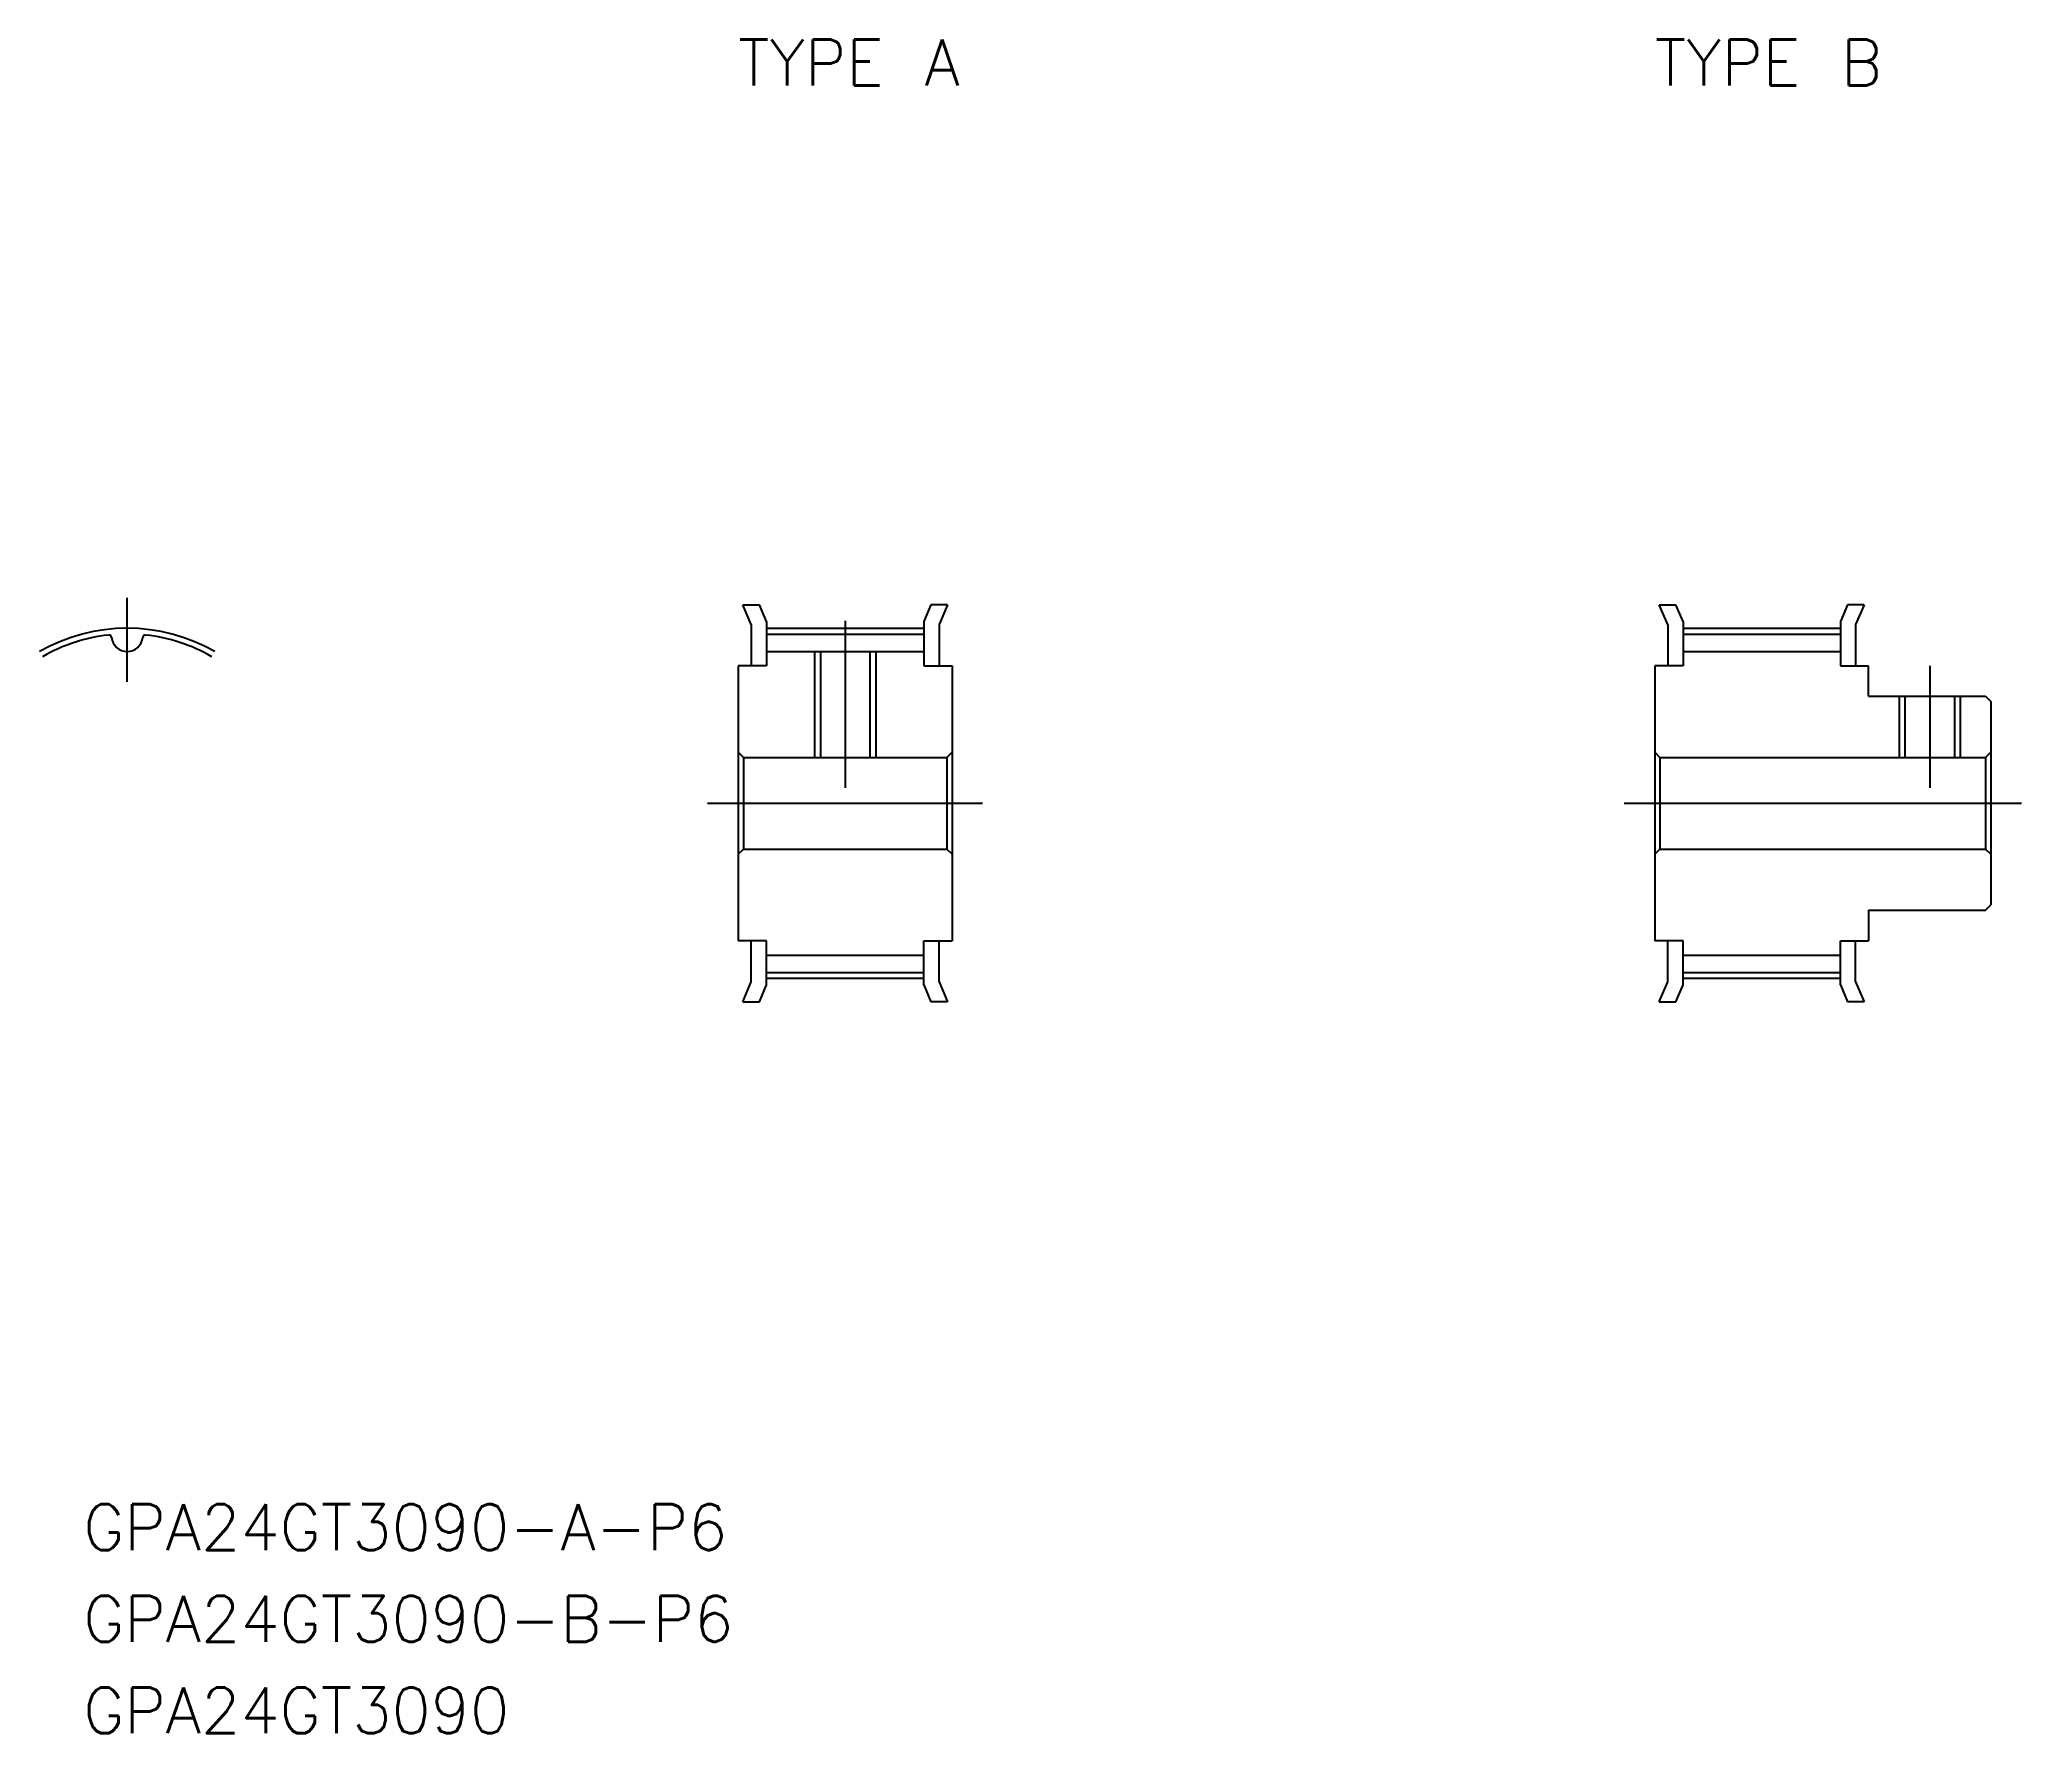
# Model space of a CAD drawing. Extents: x -6 to 124, y -61 to 50.
import ezdxf

# ---------------------------------------------------------------- set-up
doc = ezdxf.new("R2010")
doc.units = 0
doc.linetypes.add('CENTER', pattern=[50.8, 31.75, -6.35, 6.35, -6.35])
doc.layers.get('0').update_dxf_attribs({"linetype": 'CONTINUOUS'})
doc.layers.add('CENTER', color=1, linetype='CONTINUOUS')
doc.styles.get("Standard").update_dxf_attribs({"font": 'txt.shx', "height": 3, "bigfont": 'bigfont.shx'})

msp = doc.modelspace()

# ---------------------------------------------------------------- linework, layer by layer
at = {"color": 7, "linetype": 'CONTINUOUS'}
for p, q in [((40.85, 11.7), (40.3, 13)), ((40.3, 13), (41.39, 13)), ((41.85, 11.9), (41.39, 13)), ((52.61, 13), (52.15, 11.9)), ((53.7, 13), (52.61, 13)), ((53.7, 13), (53.15, 11.7)), ((100.85, 11.7), (100.3, 13)), ((100.3, 13), (101.39, 13)), ((101.85, 11.9), (101.39, 13)), ((112.61, 13), (112.15, 11.9)), ((113.7, 13), (112.61, 13)), ((113.7, 13), (113.15, 11.7)), ((40.85, 11.7), (40.85, 9)), ((41.85, 11.9), (41.85, 9)), ((52.15, 11.9), (52.15, 9)), ((53.15, 11.7), (53.15, 9)), ((100.85, 11.7), (100.85, 9)), ((101.85, 11.9), (101.85, 9)), ((112.15, 11.9), (112.15, 9)), ((113.15, 11.7), (113.15, 9)), ((41.85, 11.08), (52.15, 11.08)), ((101.85, 11.08), (112.15, 11.08)), ((41.85, 9.94), (52.15, 9.94)), ((45.38, 9.94), (45.38, 3)), ((48.62, 9.94), (48.62, 3)), ((101.85, 9.94), (112.15, 9.94)), ((40, 9), (40, -9)), ((41.85, 9), (40, 9)), ((52.15, 9), (54, 9)), ((54, 9), (54, -9)), ((100, 9), (100, -9)), ((101.85, 9), (100, 9)), ((112.15, 9), (114, 9)), ((114, 7), (114, 9)), ((114, 7), (121.66, 7)), ((116.38, 7), (116.38, 3)), ((119.62, 7), (119.62, 3)), ((121.66, 7), (122, 6.66)), ((122, 6.66), (122, -6.66)), ((40, 3.34), (40.34, 3)), ((40.34, 3), (53.66, 3)), ((40.34, 3), (40.34, -3)), ((54, 3.34), (53.66, 3)), ((53.66, 3), (53.66, -3)), ((100, 3.34), (100.34, 3)), ((100.34, 3), (121.66, 3)), ((100.34, 3), (100.34, -3)), ((122, 3.34), (121.66, 3)), ((121.66, 3), (121.66, -3)), ((40, -3.34), (40.34, -3)), ((40.34, -3), (53.66, -3)), ((54, -3.34), (53.66, -3)), ((100, -3.34), (100.34, -3)), ((100.34, -3), (121.66, -3)), ((122, -3.34), (121.66, -3)), ((114, -7), (114, -9)), ((114, -7), (121.66, -7)), ((121.66, -7), (122, -6.66)), ((41.85, -9), (40, -9)), ((40.85, -11.7), (40.85, -9)), ((41.85, -11.9), (41.85, -9)), ((52.15, -9), (54, -9)), ((52.15, -11.9), (52.15, -9)), ((53.15, -11.7), (53.15, -9)), ((101.85, -9), (100, -9)), ((100.85, -11.7), (100.85, -9)), ((101.85, -11.9), (101.85, -9)), ((112.15, -9), (114, -9)), ((112.15, -11.9), (112.15, -9)), ((113.15, -11.7), (113.15, -9)), ((41.85, -9.94), (52.15, -9.94)), ((101.85, -9.94), (112.15, -9.94)), ((41.85, -11.08), (52.15, -11.08)), ((101.85, -11.08), (112.15, -11.08)), ((40.3, -13), (40.85, -11.7)), ((41.39, -13), (41.85, -11.9)), ((52.15, -11.9), (52.61, -13)), ((53.15, -11.7), (53.7, -13)), ((100.3, -13), (100.85, -11.7)), ((101.39, -13), (101.85, -11.9)), ((112.15, -11.9), (112.61, -13)), ((113.15, -11.7), (113.7, -13)), ((40.3, -13), (41.39, -13)), ((53.7, -13), (52.61, -13)), ((100.3, -13), (101.39, -13)), ((113.7, -13), (112.61, -13))]:
    msp.add_line(p, q, dxfattribs=at)
at = {"color": 3, "linetype": 'CONTINUOUS'}
for p, q in [((45, 9.94), (45, 3)), ((49, 9.94), (49, 3)), ((116, 7), (116, 3)), ((120, 7), (120, 3))]:
    msp.add_line(p, q, dxfattribs=at)
at = {"color": 7, "linetype": 'CONTINUOUS'}
for centre, radius, start, end in [((0, 0), 11.08, 96.2665, 120), ((-1.19, 10.84), 0.171, 5.8586, 96.2665), ((0, 10.97), 1.03, 185.8586, 354.1414), ((1.19, 10.84), 0.171, 83.7335, 174.1414), ((0, 0), 11.08, 60, 83.7335)]:
    msp.add_arc(centre, radius, start, end, dxfattribs=at)
at = {"layer": 'CENTER', "color": 1, "linetype": 'CENTER'}
for p, q in [((0, 7.94), (0, 13.46)), ((47, 11.94), (47, 1)), ((41.85, 11.46), (52.15, 11.46)), ((101.85, 11.46), (112.15, 11.46)), ((118, 9), (118, 1)), ((38, 0), (56, 0)), ((98, 0), (124, 0)), ((41.85, -11.46), (52.15, -11.46)), ((101.85, -11.46), (112.15, -11.46))]:
    msp.add_line(p, q, dxfattribs=at)
msp.add_arc((0, 0), 11.46, 60, 120, dxfattribs=at)

# ---------------------------------------------------------------- texts
at = {"color": 7, "linetype": 'CONTINUOUS'}
for s, p in [('TYPE A', (40, 47)), ('TYPE B', (100, 47)), ('GPA24GT3090-A-P6', (-2.88, -48.9)), ('GPA24GT3090-B-P6', (-2.88, -54.9)), ('GPA24GT3090', (-2.88, -60.9))]:
    msp.add_text(s, height=3, dxfattribs=at).set_placement(p)

doc.saveas('drawing.dxf')
